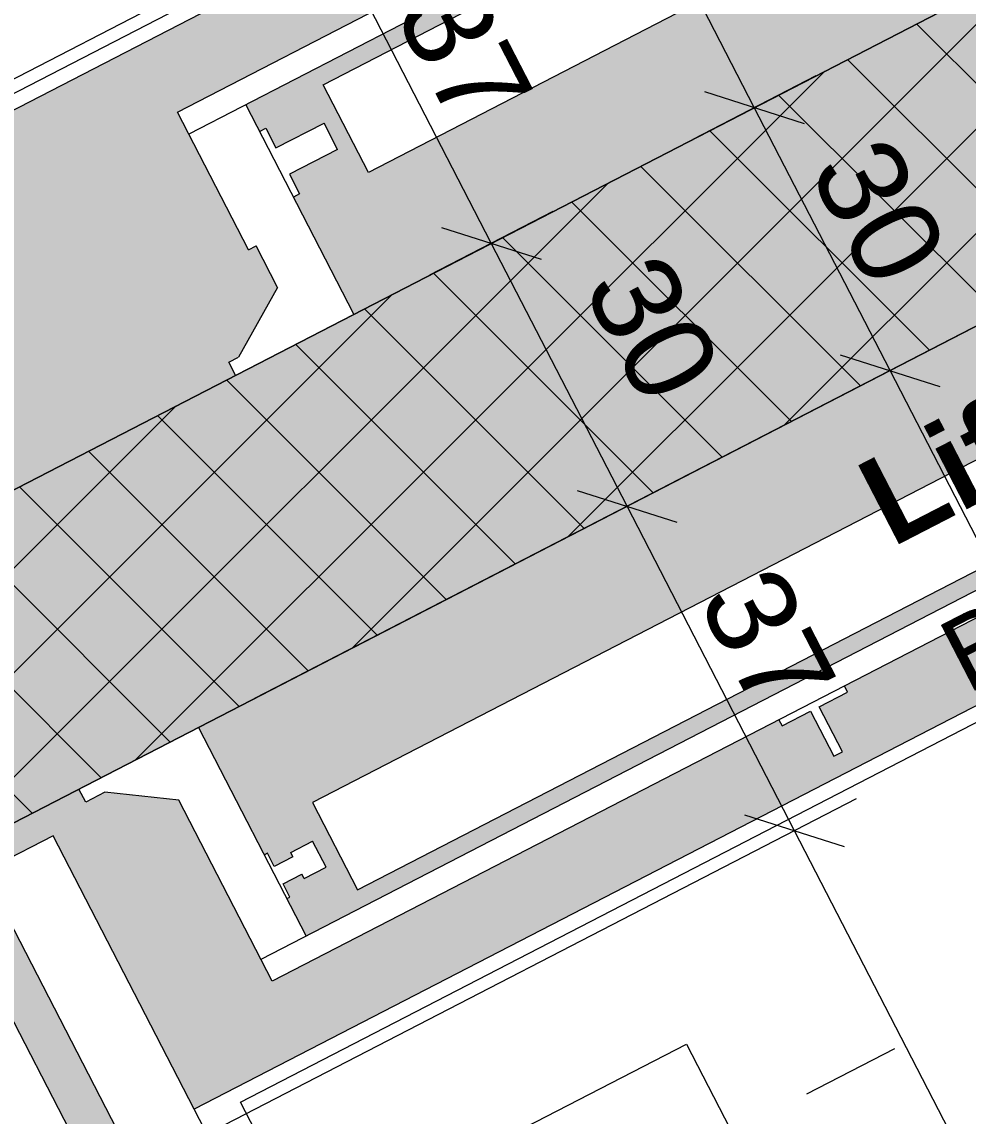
# Model space of a CAD drawing. Header units: metres. Extents: x 2688579.7 to 2688666, y 1281656.9 to 1281721.4.
# Drawn here: x 2688608.56 to 2688609.519, y 1281680.172 to 1281681.281 of the extents above; entities that cross this region are included whole.
import ezdxf

# ---------------------------------------------------------------- set-up
doc = ezdxf.new("R2010")
doc.units = ezdxf.units.M
doc.linetypes.add('Strichpunkt 6_2_2mm Schnitt', pattern=[0.5, 0.3, -0.1, 0, -0.1])
for name, color, linetype in [('00 11 Geometer', 7, 'Continuous'), ('00 73 Schnittlinien', 7, 'Continuous'), ('01 11 AW tragend', 7, 'Continuous'), ('03 13 Liftkabine', 7, 'Continuous'), ('07 12 Bemassung innen', 7, 'Continuous'), ('08 11 Beschriftung allgemein', 7, 'Continuous'), ('09 11 Raumdefinitionen.SIA 416', 7, 'Continuous')]:
    doc.layers.add(name, color=color, linetype=linetype)
doc.styles.add('ERSTELLTER_STIL_1', font='arial.ttf')
doc.styles.add('ERSTELLTER_STIL_3', font='')
doc.styles.get('ERSTELLTER_STIL_3').set_extended_font_data('Arial', bold=True)
doc.dimstyles.new('ERSTELLTER_STIL__2', dxfattribs={"dimtxt": 0.08999999761581422, "dimasz": 0.07125000000000001, "dimexe": 0.18, "dimexo": 0.05, "dimgap": 0.09, "dimtad": 1, "dimzin": 0, "dimdsep": 46, "dimtxsty": 'ERSTELLTER_STIL_1', "dimblk": 'ARROWHEAD_6', "dimblk1": 'ARROWHEAD_6', "dimblk2": 'ARROWHEAD_6', "dimcen": 0.09, "dimclrd": 7, "dimclre": 7, "dimclrt": 7, "dimazin": 0, "dimtfac": 1, "dimtdec": 4, "dimtmove": 0, "dimatfit": 3, "dimfxl": 1, "dimtolj": 1, "dimtzin": 0, "dimarcsym": 0})
doc.dimstyles.new('ERSTELLTER_STIL__4', dxfattribs={"dimtxt": 0.08999999761581422, "dimasz": 0.07125000000000001, "dimexe": 0.18, "dimexo": 0.05, "dimgap": 0.09, "dimtad": 1, "dimzin": 0, "dimdsep": 46, "dimtxsty": 'ERSTELLTER_STIL_1', "dimblk": 'ARROWHEAD_6', "dimblk1": 'ARROWHEAD_6', "dimblk2": 'ARROWHEAD_6', "dimcen": 0.09, "dimclrd": 7, "dimclre": 7, "dimclrt": 7, "dimazin": 0, "dimtfac": 1, "dimtdec": 4, "dimtmove": 2, "dimatfit": 3, "dimfxl": 1, "dimtolj": 1, "dimtzin": 0, "dimarcsym": 0})

# ---------------------------------------------------------------- blocks, each defined once
blk = doc.blocks.new('*D360')
at = {"layer": '07 12 Bemassung innen', "color": 7, "linetype": 'Continuous', "lineweight": 5, "transparency": 16777216}
for p, q in [((217.0300039240499, 32.08955034121163), (216.8924215452368, 32.35614195585629)), ((217.0924863337466, 32.12179621125334), (216.9675215143532, 32.05730447116991)), ((217.7637803883155, 30.66772107728675), (217.0300039240499, 32.08955034121163)), ((217.8262627980122, 30.69996694732846), (217.7012979786188, 30.63547520724504)), ((217.9242931635974, 30.35669752686799), (217.7637803883155, 30.66772107728675))]:
    blk.add_line(p, q, dxfattribs=at)
at = {"layer": '07 12 Bemassung innen', "color": 7, "linetype": 'Continuous', "lineweight": 18, "transparency": 16777216}
for p, q in [((216.9794821748561, 32.10567649569428), (217.0805256732437, 32.07342418672898)), ((217.7132586391217, 30.6838472317694), (217.8143021375093, 30.6515949228041))]:
    blk.add_line(p, q, dxfattribs=at)
at = {"layer": '07 12 Bemassung innen', "color": 7, "lineweight": 18, "transparency": 16777216, "insert": (217.4363196159377, 31.34148683896381), "char_height": 0.08999999761581422, "attachment_point": 7, "rotation": 297.29731615814705, "style": 'ERSTELLTER_STIL_1'}
blk.add_mtext('\\A1;{\\pql;\\fArial|b0|i0|c0|p38;1.60}', dxfattribs=at)
blk = doc.blocks.new('ARROWHEAD_6')
at = {"color": 0, "linetype": 'Continuous', "lineweight": 0}
for p, q in [((-0.5, -0.5), (0.5, 0.5)), ((0, 0), (-1, 0))]:
    blk.add_line(p, q, dxfattribs=at)
blk = doc.blocks.new('*D361')
at = {"layer": '07 12 Bemassung innen', "color": 7, "linetype": 'Continuous', "lineweight": 18, "transparency": 16777216}
for p, q in [((216.841899796043, 32.37226811033893), (216.9429432944306, 32.34001580137363)), ((216.9794821748561, 32.10567649569428), (217.0805256732437, 32.07342418672898))]:
    blk.add_line(p, q, dxfattribs=at)
at = {"layer": '07 12 Bemassung innen', "color": 7, "linetype": 'Continuous', "lineweight": 5, "transparency": 16777216}
blk.add_line((217.0300039240499, 32.08955034121163), (216.8924215452368, 32.35614195585629), dxfattribs=at)
at = {"layer": '07 12 Bemassung innen', "color": 7, "lineweight": 18, "transparency": 16777216, "insert": (216.9458865024213, 32.29179280645392), "char_height": 0.08999999761581422, "attachment_point": 7, "rotation": 297.29731615814705, "style": 'ERSTELLTER_STIL_1'}
blk.add_mtext('\\A1;{\\pql;\\fArial|b0|i0|c0|p38;30}', dxfattribs=at)
blk = doc.blocks.new('*D362')
at = {"layer": '07 12 Bemassung innen', "color": 7, "linetype": 'Continuous', "lineweight": 18, "transparency": 16777216}
for p, q in [((216.1081284808549, 33.79408739696223), (216.2091719792425, 33.76183508799693)), ((216.841899796043, 32.37226811033893), (216.9429432944306, 32.34001580137363))]:
    blk.add_line(p, q, dxfattribs=at)
at = {"layer": '07 12 Bemassung innen', "color": 7, "linetype": 'Continuous', "lineweight": 5, "transparency": 16777216}
for p, q in [((216.8924215452368, 32.35614195585628), (216.1586502300487, 33.77796124247958)), ((216.9549039549335, 32.388387825898), (216.8299391355401, 32.32389608581457)), ((217.0300039240499, 32.08955034121163), (216.8924215452368, 32.35614195585629))]:
    blk.add_line(p, q, dxfattribs=at)
at = {"layer": '07 12 Bemassung innen', "color": 7, "lineweight": 18, "transparency": 16777216, "insert": (216.4086545644545, 33.33278025714957), "char_height": 0.08999999761581422, "attachment_point": 7, "rotation": 297.29731615814705, "style": 'ERSTELLTER_STIL_1'}
blk.add_mtext('\\A1;{\\pql;\\fArial|b0|i0|c0|p38;1.60}', dxfattribs=at)
blk = doc.blocks.new('*D363')
at = {"layer": '07 12 Bemassung innen', "color": 7, "linetype": 'Continuous', "lineweight": 5, "transparency": 16777216}
for p, q in [((216.0606198644722, 34.12123066292322), (215.9356550450788, 34.0567389228398)), ((216.1586502300487, 33.77796124247958), (215.9981374547755, 34.08898479288151)), ((216.2211326397454, 33.81020711252129), (216.096167820352, 33.74571537243786)), ((216.8924215452368, 32.35614195585628), (216.1586502300487, 33.77796124247958))]:
    blk.add_line(p, q, dxfattribs=at)
at = {"layer": '07 12 Bemassung innen', "color": 7, "linetype": 'Continuous', "lineweight": 18, "transparency": 16777216}
for p, q in [((215.9476157055817, 34.10511094736416), (216.0486592039693, 34.07285863839886)), ((216.1081284808549, 33.79408739696223), (216.2091719792425, 33.76183508799693))]:
    blk.add_line(p, q, dxfattribs=at)
at = {"layer": '07 12 Bemassung innen', "color": 7, "lineweight": 18, "transparency": 16777216, "insert": (216.06306761019, 34.00241967560051), "char_height": 0.08999999761581422, "attachment_point": 7, "rotation": 297.29731615814705, "style": 'ERSTELLTER_STIL_1'}
blk.add_mtext('\\A1;{\\pql;\\fArial|b0|i0|c0|p38;35}', dxfattribs=at)
blk = doc.blocks.new('*D370')
at = {"layer": '07 12 Bemassung innen', "color": 7, "linetype": 'Continuous', "lineweight": 5, "transparency": 16777216}
for p, q in [((216.9330600496234, 31.62314231769752), (216.7633749970607, 31.95195808524682)), ((216.9955432271675, 31.65538669984767), (216.1777170542782, 31.23334830987574)), ((217.4833641716342, 30.55676275431411), (216.9330600496234, 31.62314231769752))]:
    blk.add_line(p, q, dxfattribs=at)
at = {"layer": '07 12 Bemassung innen', "color": 7, "linetype": 'Continuous', "lineweight": 18, "transparency": 16777216}
for p, q in [((216.8825386844532, 31.63926967524096), (216.9835814147937, 31.60701496015409)), ((217.432842806464, 30.57289011185755), (217.5338855368045, 30.54063539677068)), ((217.5476431398548, 30.51397590768607), (217.4466004095142, 30.54623062277297))]:
    blk.add_line(p, q, dxfattribs=at)
at = {"layer": '07 12 Bemassung innen', "color": 7, "lineweight": 18, "transparency": 16777216, "char_height": 0.08999999761581422, "attachment_point": 7, "rotation": 297.29595178402207, "style": 'ERSTELLTER_STIL_1'}
for s, insert in [('\\A1;{\\pql;\\fArial|b0|i0|c0|p38;1.20}', (217.169302996783, 31.20460165849746)), ('\\A1;{\\pql;\\fArial|b0|i0|c0|p38;2.30}', (217.0573331381748, 31.14681972338835)), ('\\A1;{\\pql;\\fArial|b0|i0|c0|p38;3}', (217.4508426638143, 30.65903397111251))]:
    blk.add_mtext(s, dxfattribs=dict(at, insert=insert))
blk = doc.blocks.new('*D371')
at = {"layer": '07 12 Bemassung innen', "color": 7, "linetype": 'Continuous', "lineweight": 5, "transparency": 16777216}
for p, q in [((216.7633749970607, 31.95195808524682), (216.6257989665538, 32.21855297610081)), ((216.8258581746048, 31.98420246739697), (216.7008918195166, 31.91971370309667)), ((216.9330600496234, 31.62314231769752), (216.7633749970607, 31.95195808524682))]:
    blk.add_line(p, q, dxfattribs=at)
at = {"layer": '07 12 Bemassung innen', "color": 7, "linetype": 'Continuous', "lineweight": 18, "transparency": 16777216}
for p, q in [((216.7128536318904, 31.96808544279025), (216.8138963622309, 31.93583072770339)), ((216.8825386844532, 31.63926967524096), (216.9835814147937, 31.60701496015409))]:
    blk.add_line(p, q, dxfattribs=at)
at = {"layer": '07 12 Bemassung innen', "color": 7, "lineweight": 18, "transparency": 16777216, "insert": (216.8328929329387, 31.85649722433341), "char_height": 0.08999999761581422, "attachment_point": 7, "rotation": 297.29595178402207, "style": 'ERSTELLTER_STIL_1'}
blk.add_mtext('\\A1;{\\pql;\\fArial|b0|i0|c0|p38;37}', dxfattribs=at)
blk = doc.blocks.new('*D372')
at = {"layer": '07 12 Bemassung innen', "color": 7, "linetype": 'Continuous', "lineweight": 18, "transparency": 16777216}
for p, q in [((216.5752776013835, 32.23468033364423), (216.676320331724, 32.20242561855737)), ((216.7128536318904, 31.96808544279025), (216.8138963622309, 31.93583072770339))]:
    blk.add_line(p, q, dxfattribs=at)
at = {"layer": '07 12 Bemassung innen', "color": 7, "linetype": 'Continuous', "lineweight": 5, "transparency": 16777216}
for p, q in [((216.7633749970607, 31.95195808524682), (216.6257989665538, 32.21855297610081)), ((216.8258581746048, 31.98420246739697), (216.7008918195166, 31.91971370309667))]:
    blk.add_line(p, q, dxfattribs=at)
at = {"layer": '07 12 Bemassung innen', "color": 7, "lineweight": 18, "transparency": 16777216, "insert": (216.71658802679, 32.17345864632293), "char_height": 0.08999999761581422, "attachment_point": 7, "rotation": 297.29595178402207, "style": 'ERSTELLTER_STIL_1'}
blk.add_mtext('\\A1;{\\pql;\\fArial|b0|i0|c0|p38;30}', dxfattribs=at)
blk = doc.blocks.new('*D373')
at = {"layer": '07 12 Bemassung innen', "color": 7, "linetype": 'Continuous', "lineweight": 5, "transparency": 16777216}
for p, q in [((216.4561232340972, 32.5473506831443), (215.9058191120864, 33.61373024652772)), ((216.5186064116413, 32.57959506529444), (215.7007726895481, 32.15755277956327)), ((216.6257989665538, 32.2185529761008), (216.4561232340972, 32.54735068314429)), ((216.6882821440979, 32.25079735825096), (216.5633157890097, 32.18630859395066)), ((216.7633749970607, 31.95195808524682), (216.6257989665538, 32.21855297610081))]:
    blk.add_line(p, q, dxfattribs=at)
at = {"layer": '07 12 Bemassung innen', "color": 7, "linetype": 'Continuous', "lineweight": 18, "transparency": 16777216}
for p, q in [((216.405601868927, 32.56347804068773), (216.5066445992675, 32.53122332560087)), ((216.5752776013835, 32.23468033364423), (216.676320331724, 32.20242561855737))]:
    blk.add_line(p, q, dxfattribs=at)
at = {"layer": '07 12 Bemassung innen', "color": 7, "lineweight": 18, "transparency": 16777216, "insert": (216.5256365099222, 32.45189885248378), "char_height": 0.08999999761581422, "attachment_point": 7, "rotation": 297.29595178402207, "style": 'ERSTELLTER_STIL_1'}
blk.add_mtext('\\A1;{\\pql;\\fArial|b0|i0|c0|p38;37}', dxfattribs=at)
blk = doc.blocks.new('A$C08e27e3d')
at = {"layer": '01 11 AW tragend', "linetype": 'Continuous', "lineweight": 0, "true_color": 0xffffff}
blk.add_hatch(color=7, dxfattribs=at).paths.add_polyline_path([(27.59931403740978, 25.81330393028876), (25.37770036225166, 24.66683565170821), (25.51527857038161, 24.40024188461912), (27.73689224553976, 25.54671016319966)])
at = {"layer": '01 11 AW tragend', "linetype": 'Continuous', "lineweight": 5, "true_color": 0x4e4e4e}
h = blk.add_hatch(dxfattribs=at)
h.set_pattern_fill('BETON_0001', color=251, style=0, pattern_type=2)
h.set_pattern_definition([(44.99999999999999, (-190.4483196355036, -7.138988810048026), (-0.05303300858899104, 0.05303300858899108), []), (135.0000000000002, (-190.4483196355036, -7.138988810048026), (0.0530330085889909, 0.05303300858899123), [])])
h.paths.add_polyline_path([(27.59931403740978, 25.81330393028876), (25.37770036225166, 24.66683565170821), (25.51527857038161, 24.40024188461912), (27.73689224553976, 25.54671016319966)])
at = {"layer": '03 13 Liftkabine', "linetype": 'Continuous', "lineweight": 0, "true_color": 0x6f6f6f}
h = blk.add_hatch(color=8, dxfattribs=at)
h.paths.add_polyline_path([(27.59932411845173, 25.81330274956131), (27.16611321847395, 25.58974007137878), (27.16611583105546, 25.58976404107246), (27.18469897995803, 25.59935406171022), (27.17782490473942, 25.61267437474421), (27.16805664816724, 25.6076334090555), (27.08761936767868, 25.6163698982239), (27.06590092083172, 25.65845508235933), (27.07346772071804, 25.662359996364), (27.00146857049555, 25.80187749833619), (25.85947138936703, 25.21253908431921), (25.93147052921088, 25.07302164375576), (25.93903756435344, 25.07692666068365), (25.9607560112004, 25.03484147654822), (25.92127280439277, 24.96421883756326), (25.91150452230556, 24.9591778359809), (25.91837863341783, 24.94585749743188), (25.93696180783542, 24.95544755396332), (25.93698315204628, 24.9554356232778), (25.37770889025973, 24.66681672325293), (25.19890149728155, 25.01330299374178), (25.23000408044302, 25.02935378595998), (25.37808574528586, 24.74240683080598), (25.44206826683234, 24.77542562062995), (24.81806024952888, 25.98460414862318), (24.82072620819798, 25.98597992837908), (24.76431916338655, 26.09528336846937), (24.66656775231442, 26.04483782158208), (24.64395803708953, 26.08865005652476), (25.68494503707603, 26.62586123218514), (25.70878259510914, 26.57966975530891), (25.74432843075454, 26.59801352229197), (25.74341127163927, 26.59979079059176), (25.80783807696167, 26.63303888035744), (25.8087552974857, 26.63126162243628), (25.81104827225056, 26.62681836995232), (25.83992921641251, 26.64172265684125), (25.86033667335519, 26.60217794979022), (25.86922315280805, 26.60676386342629), (25.84881568548676, 26.64630863188604), (25.87769669105742, 26.66121292915359), (25.87735294418096, 26.66187899436489), (25.87540372667118, 26.66565612022881), (25.87448653166223, 26.66743341404365), (25.93891333698465, 26.70068150380933), (25.93983053199361, 26.69890420999449), (25.97537636763903, 26.71724797697754), (25.95153877371226, 26.76343947936882), (26.8655663377582, 27.23513203811178)])
h.paths.add_polyline_path([(27.34029015490142, 26.06448051019125), (26.8220788630419, 27.06865037257918), (24.83240078754105, 26.04185823677287), (25.31784240703081, 25.10118821088124), (25.35061204350691, 25.0376883999), (25.49782078963344, 24.75243308577613), (25.56802377055496, 24.78866199910163), (25.42081508583715, 25.07391732360413)], flags=0)
h = blk.add_hatch(color=8, dxfattribs=at)
h.paths.add_polyline_path([(27.11377597563163, 25.56273095803071), (25.98515170873407, 24.98029344799065), (25.98516969318257, 24.98032562025978), (25.98810718785353, 24.98184156640209), (26.03826168030369, 25.0077243041943), (25.97703937430757, 25.12635851946042), (25.98325550129093, 25.12956640526202), (25.97294390461499, 25.14954787186354), (26.02178516812734, 25.17475285772151), (26.00803634137779, 25.20139478382365), (25.95919511894564, 25.17618976876378), (25.94888344010926, 25.19617129376909), (25.94266733960515, 25.19296335822548), (25.92864969716774, 25.22012618737039), (26.95525517795912, 25.74991564343099), (26.96927284959844, 25.72275285536629), (26.96306001746638, 25.71954664691406), (26.97337169902542, 25.69956521273097), (26.92453042091208, 25.67436020633289), (26.93827927414091, 25.64771823048873), (26.98712048197211, 25.6729232250085), (26.99743207864805, 25.65294175840699), (27.00364489617917, 25.65614794631912), (27.06486722271541, 25.53751371645206), (27.11373971926187, 25.56273493285848)])
h.paths.add_polyline_path([(26.93921983786268, 25.60884363007992), (26.89339041412737, 25.69765016467002), (26.007101474725, 25.24027235312666), (26.05293091578395, 25.1514659298989)], flags=0)
h = blk.add_hatch(color=8, dxfattribs=at)
h.paths.add_polyline_path([(25.515278410446, 24.40023676161061), (25.75960824310002, 24.52632541588241), (25.76646755481258, 24.5130336954376), (25.78596208542976, 24.52309399495566), (25.8607085315378, 24.51497557670955), (25.94395716703855, 24.35365959933787), (25.95537309060302, 24.33153822327715), (26.46903137559048, 24.59661640195167), (26.47223236339596, 24.59041359177931), (26.5010310727811, 24.60527542774145), (26.5245433227625, 24.55971430842828), (26.5334044697257, 24.56428715857628), (26.50989221974433, 24.60984827788945), (26.53869092912947, 24.62471015034214), (26.53548986834286, 24.6309129605145), (27.03106500432463, 24.88665911812905), (27.01964908076016, 24.90878045769923), (26.93647353583719, 25.06995477874391), (26.97330436331046, 25.13583314468367), (26.99279889392764, 25.14589344420173), (26.98593954572451, 25.1591852011371), (27.23036498362757, 25.28532348256107), (27.40600667775573, 24.94497189770166), (27.37046097458034, 24.92662820614709), (27.23013118865407, 25.19855380061388), (27.16970327066355, 25.16736944834093), (27.79935287249336, 23.94725865380703), (27.79313236440277, 23.94404847038216), (27.84953942484151, 23.8347449961435), (27.95173370006023, 23.88748333286754), (27.96411563803599, 23.86349010090619), (26.24902906485443, 22.97840334346518), (26.22243055336639, 23.02994486302977), (26.25797767967333, 23.04828932088596), (26.3246305940925, 23.08268611899806), (26.26822349716321, 23.19198955674618), (26.26200280661985, 23.18877937332131), (25.64610558197674, 24.38222790737096), (25.58567784643898, 24.3510432631736), (25.73059467733842, 24.07023207307304), (25.69504733208814, 24.0518875787263)])
h.paths.add_polyline_path([(25.66322205974114, 24.44282517801826), (25.80630341582136, 24.16556769340914), (26.32451466360538, 23.16139777456447), (27.77123015060377, 23.90798890723851), (27.28584354194354, 24.84855239846785), (27.25301893931027, 24.91215871661151), (27.110396196501, 25.18852761976294), (27.04019311617407, 25.15229866747195), (27.18281589547391, 24.87592976432053), (25.87650642316717, 24.20179657271902), (25.73342510357753, 24.47905413030925)], flags=0)
h = blk.add_hatch(color=8, dxfattribs=at)
h.paths.add_polyline_path([(26.97385244011843, 24.88514668719768), (25.98996960743656, 24.3774047508581), (25.97036673728951, 24.41539042049418), (25.97346373815375, 24.41698865381462), (25.96660442807121, 24.43028035819976), (25.98562879818897, 24.44009807317459), (25.98792173896595, 24.43565491412642), (26.01004311384887, 24.4470708393408), (25.99632122939769, 24.47366056919839), (25.97419986800566, 24.46224463439402), (25.97648305460891, 24.45782035018508), (25.95745867100024, 24.44800264480026), (25.95059936091766, 24.46129434918541), (25.94750236005342, 24.45969611586497), (25.88083336737859, 24.58888472808434), (26.86471621924051, 25.09662669140571), (26.93138520232532, 24.96743806569545), (26.92828377918687, 24.96583755373013), (26.93514308926942, 24.95254584934498), (26.91611871915165, 24.94272813437015), (26.91383552295841, 24.94715240508821), (26.8917141615664, 24.93573647028384), (26.90543603252669, 24.90914675001624), (26.9275574169996, 24.9205626887215), (26.92526447622259, 24.92500584776966), (26.94428884634038, 24.93482356274449), (26.95114816991384, 24.92153184876934), (26.95424957956141, 24.92313237032466)])
h.paths.add_polyline_path([(26.90681455648374, 24.87048093396132), (26.04201782554787, 24.42419447299356), (25.99628903060307, 24.51280589250516), (26.8610858077007, 24.95909236127466)], flags=0)
at = {"layer": '00 11 Geometer', "color": 250, "linetype": 'Continuous', "lineweight": 13, "true_color": 0x3f3f3f}
blk.add_open_spline([(61.10243485247656, 48.48420281692729), (56.77352997377159, 47.34081434957805), (52.4635852428363, 46.16539965738131), (48.13468036413133, 45.02201119003207), (44.67800041448561, 44.10900244983433), (41.2023603170702, 43.22801993448409), (37.74568036742448, 42.31501119428635), (37.74568036742448, 42.31501119428635), (36.51101375635653, 46.29834470393457), (35.89368042427986, 48.29001137435757), (35.89368042427986, 48.29001137435757), (32.77968142585769, 46.72534450430744), (31.22268144538566, 45.94301117149502), (31.22268144538566, 45.94301117149502), (21.44268032567516, 43.82167784365215), (16.55268032368213, 42.76101117565617), (16.55268032368213, 42.76101117565617), (7.358013710788782, 41.1450112190409), (2.760680377799417, 40.33701121977851), (2.760680377799417, 40.33701121977851), (2.852681969608511, 38.82034512477316), (2.898681985064741, 38.06201179612749), (2.898681985064741, 38.06201179612749), (4.857346937842067, 28.42001115491934), (5.836680270116176, 23.59901115422458), (5.836680270116176, 23.59901115422458), (7.250013421140011, 21.69701122663304), (7.95668008768871, 20.74601122418739), (7.95668008768871, 20.74601122418739), (10.0486806438671, 18.48401050067827), (11.09468064675048, 17.35301049550385), (11.09468064675048, 17.35301049550385), (13.36067895529732, 15.25367757499539), (14.49367895102068, 14.20401090647415), (14.49367895102068, 14.20401090647415), (16.14301102872878, 13.00001188282244), (16.96767767410665, 12.39801188566111), (16.96767767410665, 12.39801188566111), (20.31968006337001, 9.776678227431553), (21.99568005822539, 8.466011565954837), (21.99568005822539, 8.466011565954837), (24.63768051177203, 6.944010933473187), (25.95868050524905, 6.183010929807502), (25.95868050524905, 6.183010929807502), (28.60930300305984, 5.333717593874063), (29.84025381909623, 4.957434972593042), (31.07120463935598, 4.581152350021007), (32.39626387633277, 4.285094314451996), (33.81543054463282, 4.069260977519157), (35.23459722133293, 3.853427639308798), (36.52668118368777, 3.744678008936125), (37.69168119490087, 3.743011342904943), (38.85668119028151, 3.741344676896411), (39.77044249357601, 3.744428238438006), (40.43296699630037, 3.752262269690114), (41.09549149855911, 3.760096300936716), (41.95790802579259, 3.796513086969954), (43.020216845292, 3.861512388413253), (44.08252568015769, 3.926511690796765), (45.41718103768528, 4.05617725272498), (47.02418104823619, 4.250510583476576), (49.43468106569662, 4.542010579801577), (51.84518209969565, 4.833511419904831), (54.25568211622476, 5.125011425543057), (54.25568211622476, 5.125011425543057), (66.34501369887903, 7.421677856550964), (72.38968036588221, 8.570011189750808), (72.38968036588221, 8.570011189750808), (76.09901367299199, 9.525344516228365), (77.9536803381884, 10.00301118226111), (77.9536803381884, 10.00301118226111), (81.43301373099848, 12.11901121547766), (83.17268039923101, 13.17701121706836), (83.17268039923101, 13.17701121706836), (79.77201372868126, 18.68234452860381), (78.0716803985083, 21.43501119579509), (77.2604064339207, 22.74838120428235), (76.44901363862618, 24.06167781058088), (75.63768030315578, 25.37501114358515), (75.63768030315578, 25.37501114358515), (73.88301371953781, 28.15701115348356), (73.00568038815572, 29.54801115215145), (71.2765175777854, 32.28957514030248), (69.54768033869505, 35.03134452163562), (67.81868033468663, 37.77301118833334), (67.81868033468663, 37.77301118833334), (61.10243485247656, 48.48420281692729), (61.10243485247656, 48.48420281692729)], degree=3, knots=[0, 0, 0, 0, 1, 1, 1, 2, 2, 2, 3, 3, 3, 4, 4, 4, 5, 5, 5, 6, 6, 6, 7, 7, 7, 8, 8, 8, 9, 9, 9, 10, 10, 10, 11, 11, 11, 12, 12, 12, 13, 13, 13, 14, 14, 14, 15, 15, 15, 16, 16, 16, 17, 17, 17, 18, 18, 18, 19, 19, 19, 20, 20, 20, 21, 21, 21, 22, 22, 22, 23, 23, 23, 24, 24, 24, 25, 25, 25, 26, 26, 26, 27, 27, 27, 28, 28, 28, 29, 29, 29, 29], dxfattribs=at)
at = {"layer": '00 73 Schnittlinien', "color": 7, "linetype": 'Strichpunkt 6_2_2mm Schnitt', "lineweight": 13}
blk.add_line((36.53885450909448, 29.39936871897591), (11.70047921387538, 16.58129270495041), dxfattribs=at)
at = {"layer": '01 11 AW tragend', "color": 7, "linetype": 'Continuous', "lineweight": 18, "flags": 128}
for points in [[(27.59931403740981, 25.81330393028877), (25.37770036225166, 24.66683565170821)], [(25.51527857038161, 24.40024188461912), (27.23036813563311, 25.28531736082467)]]:
    blk.add_lwpolyline(points, dxfattribs=at)
at = {"layer": '03 13 Liftkabine', "color": 7, "linetype": 'Continuous', "lineweight": 5}
for p, q in [((27.34029016014699, 26.064480531066), (25.42081508853232, 25.07391733295697)), ((25.45392524142594, 25.10788375424814), (27.32008156105172, 26.07093130796533)), ((25.85947137871074, 25.21253907324051), (27.00146856148808, 25.80187748056441)), ((27.01292537345014, 25.77967691324751), (25.8709281906728, 25.19033850592361)), ((26.00710148183146, 25.2402723929259), (26.89339039508681, 25.69765013819892)), ((26.93921982848053, 25.60884363386541), (26.05293091522509, 25.15146588859246)), ((26.05293091522509, 25.15146588859246), (26.00710148183146, 25.2402723929259)), ((25.93147064820596, 25.07302167219598), (25.85947137871074, 25.21253907324051)), ((26.0382616890621, 25.00772427558294), (25.92864966569661, 25.22012621702481)), ((25.95919508660612, 25.17618982088472), (26.00803633470386, 25.2013948072013)), ((26.02178516471989, 25.17475285590525), (26.00803633470386, 25.2013948072013)), ((25.94266730524484, 25.19296337700916), (25.94888346409326, 25.19617128435842)), ((25.94888346409326, 25.19617128435842), (25.95919508660612, 25.17618982088472)), ((26.02178516471989, 25.17475285590525), (25.97294391662228, 25.14954786958848)), ((25.97294391662228, 25.14954786958848), (25.9832555391385, 25.12956640610833)), ((25.9832555391385, 25.12956640610833), (25.97703938028999, 25.12635849875912)), ((25.93147064820596, 25.07302167219598), (25.93903756421756, 25.07692665050759)), ((25.96075602148957, 25.03484146360865), (25.93903756421756, 25.07692665050759)), ((25.96075602148957, 25.03484146360865), (25.92127278799239, 24.96421882864276)), ((26.70162097656313, 25.01245988627333), (25.93738551117622, 24.61806902247836)), ((25.91150453837324, 24.9591778313797), (25.92127278799285, 24.96421882864301)), ((25.91837862555118, 24.94585749098822), (25.91150453837324, 24.9591778313797)), ((26.86108581439854, 24.95909235594034), (25.99628905342732, 24.51280589448463)), ((27.01964908269755, 24.90878046089473), (25.94395715752134, 24.35365957634807)), ((27.03106500799584, 24.88665911939307), (25.95537308281956, 24.3315382348465)), ((27.18281588387038, 24.87592981199757), (25.87650642559245, 24.20179659132472)), ((26.04201780261943, 24.42419448096436), (26.90681456359061, 24.87048094242004)), ((25.92337440105695, 24.20910363422017), (27.14970572923593, 24.84196339240267)), ((26.50989221042892, 24.60984830858716), (26.53869091982673, 24.62471015207647)), ((26.53869091982673, 24.62471015207647), (26.53548990738352, 24.63091295102236)), ((26.47223235967846, 24.59041359017828), (26.50103106907545, 24.60527543366718)), ((26.50103106907545, 24.60527543366718), (26.52454332182825, 24.55971429350303)), ((26.53340446318174, 24.56428716842299), (26.50989221042892, 24.60984830858716)), ((25.88083336602867, 24.58888475874766), (25.98996961187083, 24.37740473400967)), ((26.46903134723527, 24.59661638912415), (26.47223235967846, 24.59041359017828)), ((26.52454332182825, 24.55971429350303), (26.53340446318174, 24.56428716842299)), ((25.76646755830032, 24.51303368902591), (25.75960824591689, 24.52632540106293)), ((25.7859620692777, 24.52309401384967), (25.76646755830032, 24.51303368902591)), ((25.86070852382483, 24.51497558073946), (25.7859620692777, 24.52309401384967)), ((25.95537308281956, 24.3315382348465), (25.86070852382483, 24.51497558073946)), ((25.99628905342732, 24.51280589448463), (26.04201780261943, 24.42419448096436)), ((25.7334250889611, 24.47905410899762), (25.66322206365237, 24.44282518081186)), ((25.94761701849416, 24.06401495262321), (25.7334250889611, 24.47905410899762)), ((25.97419986619556, 24.46224462799064), (25.99632123847883, 24.47366056917404)), ((26.01004311246012, 24.44707084889712), (25.99632123847883, 24.47366056917404)), ((25.95059936188622, 24.46129435615085), (25.94749796241246, 24.45969384992878)), ((25.95745867426635, 24.44800264412019), (25.95059936188622, 24.46129435615085)), ((25.97648305443019, 24.45782035353799), (25.95745867426635, 24.44800264412019)), ((25.97650579899059, 24.45777628000262), (25.97419986619556, 24.46224462799064)), ((25.98792174017689, 24.43565490771372), (26.01004311246012, 24.44707084889712)), ((26.08235966415319, 23.63065017619794), (25.66322206365237, 24.44282518081186)), ((25.96660442410877, 24.43028036140839), (25.98562880427258, 24.44009807082619)), ((25.98792174017689, 24.43565490771372), (25.98562880427258, 24.44009807082619)), ((25.9734637364856, 24.41698864938419), (25.96660442410877, 24.43028036140839)), ((25.97036233701181, 24.41538814316216), (25.9734637364856, 24.41698864938419)), ((26.04414789088381, 23.61093063300817), (25.64610561565337, 24.38222792668735)), ((26.00134097467318, 24.0580367394617), (25.92337440105695, 24.20910363422017))]:
    blk.add_line(p, q, dxfattribs=at)
at = {"layer": '08 11 Beschriftung allgemein', "color": 7, "linetype": 'Continuous', "lineweight": 5, "flags": 128}
blk.add_lwpolyline([(26.37530817115365, 24.26790570317859), (26.73869881769059, 23.56374128121425), (26.52034455974373, 23.45105752086741), (26.15695391320679, 24.15522194283175)], close=True, dxfattribs=at)
at = {"layer": '09 11 Raumdefinitionen.SIA 416', "color": 51, "linetype": 'Continuous', "lineweight": 0, "true_color": 0xffffa8, "flags": 128}
for points in [[(24.64395897029274, 26.08865092940901), (25.37770666994444, 24.66682282158588), (27.59931372399794, 25.81330393028878), (26.86556602434629, 27.23513203811176)], [(27.23036952163446, 25.28531467508414), (25.5152792502623, 24.40023994934531), (26.24903527687701, 22.97839571636277), (27.96412000061238, 23.86348095633637)]]:
    blk.add_lwpolyline(points, close=True, dxfattribs=at)
at = {"layer": '09 11 Raumdefinitionen.SIA 416', "color": 7, "lineweight": 5, "attachment_point": 1, "rotation": 27.2964}
for s, insert, char_height, style in [('\\A1;{\\pql;\\pt0;\\fArial|b1|i0|c0|p38;Lift P}', (26.54200247052123, 24.85066216533883), 0.09000000000000002, 'ERSTELLTER_STIL_3'), ('\\A1;{\\pql;\\pt0;\\fArial|b0|i0|c0|p38;BF:}', (26.62555660849085, 24.68875402900116), 0.07500000000000001, 'ERSTELLTER_STIL_1')]:
    blk.add_mtext(s, dxfattribs=dict(at, insert=insert, char_height=char_height, style=style))
at = {"layer": '07 12 Bemassung innen', "color": 7, "linetype": 'Continuous', "lineweight": 5}
for base, p1, p2, angle, dimstyle, picture, middle, turn in [((25.54981781927188, 26.94999598283349), (25.75475812833511, 26.6619005571281), (25.59425275940993, 26.97292792979197), 117.2973161581471, 'ERSTELLTER_STIL__2', '*D363', (25.68620269937264, 26.82309698822975), 297.2973161581471), ((25.7103305945451, 26.63897243243155), (26.48850719983074, 25.24006979099848), (25.75475812833511, 26.6619005571281), 117.2973161581471, 'ERSTELLTER_STIL__4', '*D362', (26.05393229829173, 26.11055205061356), 297.2973161581471), ((26.00780359859365, 25.40836187309628), (26.48850719983074, 25.24006979099848), (25.2080205722354, 24.99563463109736), 117.2959517840222, 'ERSTELLTER_STIL__2', '*D373', (26.14877063862119, 25.27257446358591), 297.2959517840221), ((26.17747933105017, 25.07956416605278), (26.62608386833611, 24.97347522938298), (26.48850719983074, 25.24006979099848), 117.2959517840222, 'ERSTELLTER_STIL__4', '*D372', (26.339722155489, 24.99413425742506), 297.2959517840221), ((26.44410190973321, 25.21715314580825), (26.62608386833611, 24.97347522938298), (26.48850719983074, 25.24006979099848), 117.2973161581471, 'ERSTELLTER_STIL__2', '*D361', (26.56902159160393, 25.11247011908316), 297.2973161581471), ((26.58168428854628, 24.9505615311636), (27.10658032701571, 23.42093343077932), (26.62608386833611, 24.97347522938298), 117.2973161581471, 'ERSTELLTER_STIL__4', '*D360', (27.08159734977494, 24.11925863242779), 297.2973161581471), ((26.31505536155709, 24.81296927519879), (25.68496493696549, 24.07143016140983), (26.62608386833611, 24.97347522938298), 117.2959517840222, 'ERSTELLTER_STIL__2', '*D371', (26.45602706163771, 24.67717283543553), 297.2959517840221), ((26.48474041411981, 24.4841535076495), (26.23527776947611, 23.00505509307124), (25.68496493696549, 24.07143016140983), 117.2959517840222, 'ERSTELLTER_STIL__2', '*D370', (26.81457874842889, 23.98237122316767), 297.2959517840221)]:
    dim = blk.add_linear_dim(base=base, p1=p1, p2=p2, angle=angle, dimstyle=dimstyle, dxfattribs=at)
    dim.commit()
    dim.dimension.update_dxf_attribs({"geometry": picture, "text_midpoint": middle, "dimtype": 128, "text_rotation": turn, "insert": (-190.4483196355036, -7.138988810048026)})

msp = doc.modelspace()

# ---------------------------------------------------------------- block references
msp.add_blockref('A$C08e27e3d', (2688582.858319622, 1281655.97698879))

doc.saveas('drawing.dxf')
